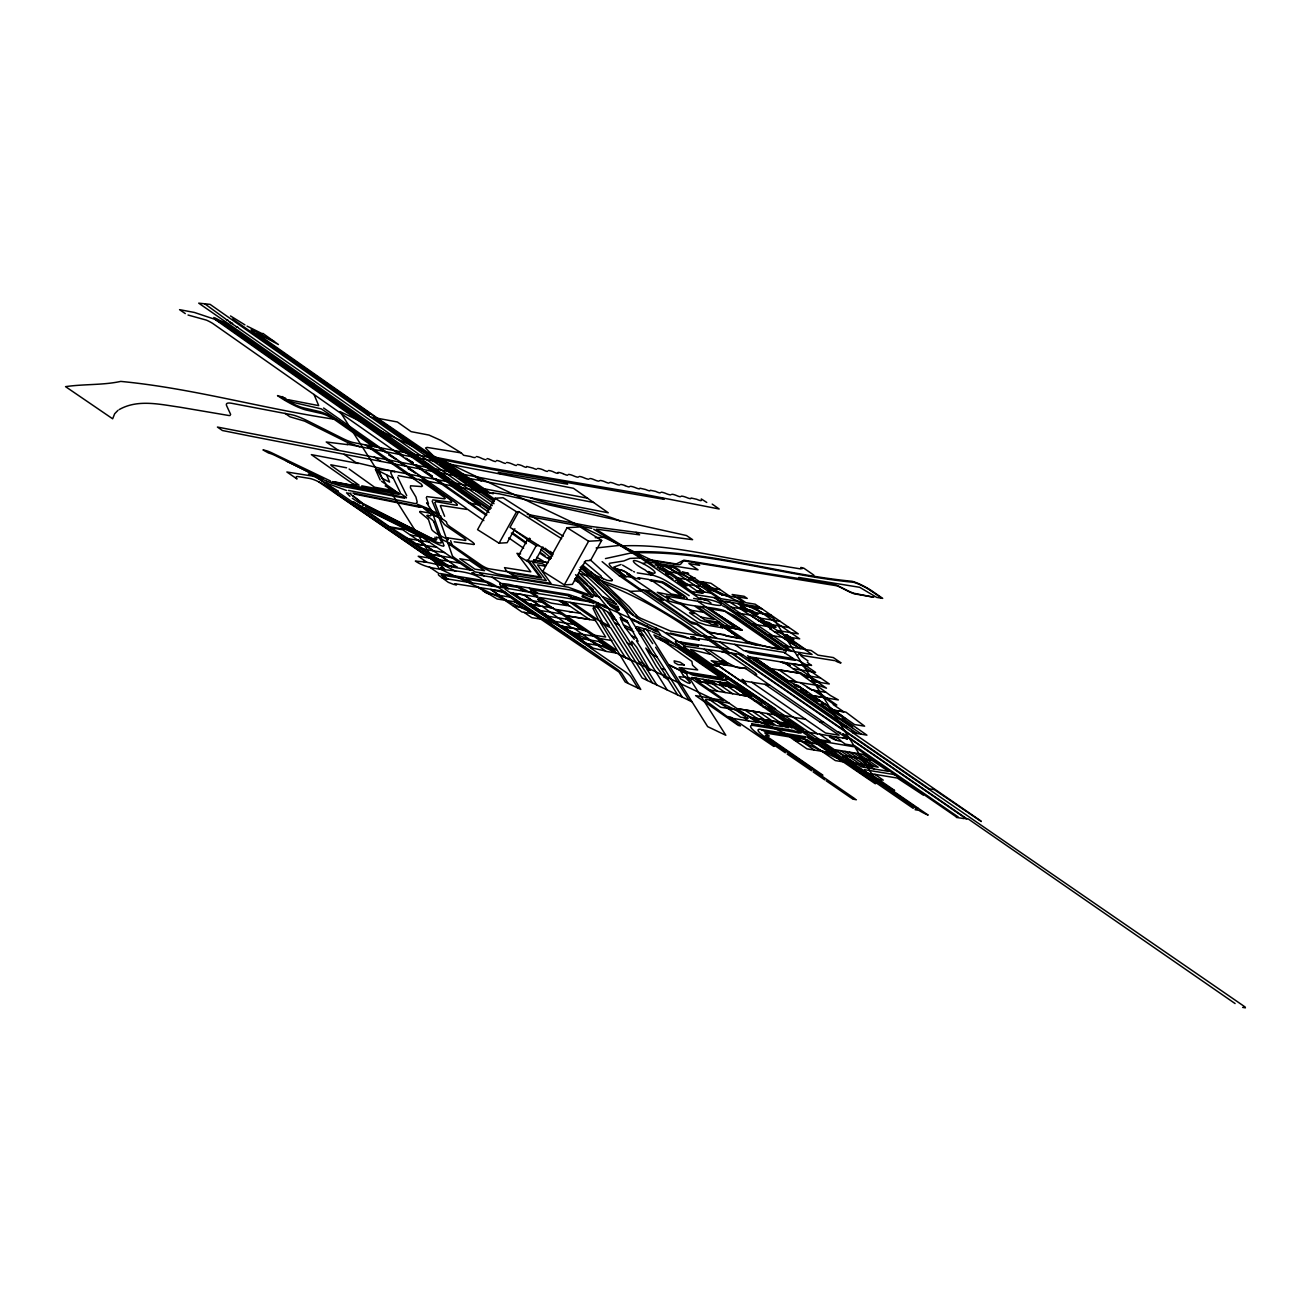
<?xml version="1.0" encoding="UTF-8"?>
<svg xmlns="http://www.w3.org/2000/svg" width="1311" height="1311" viewBox="0 0 1311 1311"><rect width="100%" height="100%" fill="white"/><g stroke="black" fill="none" stroke-linecap="round" stroke-linejoin="round"><path stroke-width="1.5" d="M664.12 677.033L664.562 673.887L668.446 679.885L664.12 677.033L656.467 666.709L645.799 648.011L653.157 655.664L664.824 674.018M612.27 580.019L611.86 580.888L607.222 580.363L594.08 574.677M728.097 628.346L747.68 641.603C759.741 644.504 770.95 648.699 783.765 649.682A8.325 1.54 29.1 0 1 786.272 651.731M563.206 536.199L503.096 497.754L495.034 498.246L477.565 529.66L499.065 543.196L507.128 542.705L514.895 528.743M499.065 543.196L516.55 511.782L518.714 511.651L561.632 538.674M518.714 511.651L509.979 527.366L553.045 554.471M529.923 539.919L527.235 540.083L518.484 555.782L527.464 561.436L535.167 560.961L542.934 546.998M527.464 561.436L536.199 545.737L538.903 545.573M567.106 527.71L542.82 571.35L564.32 584.886L572.383 584.395L585.542 560.764L590.54 560.452L601.667 540.46L580.167 526.924L567.106 527.71L588.606 541.246L601.667 540.46M564.32 584.886L588.606 541.246M759.839 645.487L752.678 644.193L747.975 641.62M817.474 733.849L714.528 663.087L727.507 665.201L721.345 660.957C729.768 661.842 735.34 669.823 744.91 668.02L847.594 738.765L842.875 737.782L847.053 738.667M754.989 657.778L770.426 668.544L799.628 673.248L830.519 695.551L838.352 699.927L812.853 695.764C804.053 688.75 795.892 685.702 786.928 679.934L755.316 658.089M375.7 469.305L391.235 470.764L608.271 512.798L573.431 488.282L347.104 444.183L347.792 444.675L326.21 441.987L337.927 450.05M419.962 511.372L431.172 513.306L430.795 514.6A8.243 1.524 29.1 0 1 431.139 515.092M635.179 553.504L636.212 552.783C709.431 551.144 780.897 575.316 853.412 582.281A16.043 2.983 29.1 0 1 861.212 585.263L863.556 586.427A15.879 2.95 29.1 0 1 867.194 588.442M351.02 493.067L350.873 493.182A17.305 3.212 29.1 0 0 350.758 493.346L350.725 493.395A18.387 3.409 29.1 0 0 350.692 493.624L346.563 492.854L349.939 496.312M117.974 410.343L114.68 413.735L112.648 418.799L65.55 386.647C83.871 383.943 102.963 385.303 120.743 381.403C192.602 388.22 262.462 408.573 333.895 419.159L372.668 446.248M633.475 552.455L634.491 551.734C707.793 550.063 779.357 574.3 851.97 581.265A17.895 3.327 29.1 0 1 871.504 590.655L882.696 598.373L876.682 597.39L859.705 587.312L798.76 577.446L800.857 578.839L834.304 584.493A14.405 2.671 29.1 0 1 840.171 586.869L846.824 590.245A15.158 2.819 29.1 0 0 851.331 592.31A14.945 2.769 29.1 0 0 854.084 593.309L873.814 597.226L854.231 593.817A16.65 3.097 29.1 0 1 848.496 591.408L840.498 587.361A12.684 2.36 29.1 0 0 836.844 585.804L685.03 561.042A26.122 4.851 29.1 0 0 682.769 561.764L680.77 564.041A41.329 7.669 29.1 0 1 678.426 564.795L646.11 559.797L633.475 552.455L605.453 558.584M119.186 409.589C137.704 399.003 159.647 404.362 179.41 407.115L228.114 415.39A16.256 3.015 29.1 0 0 230.13 415.44M426.796 496.574L444.396 498.803A6.096 1.131 29.1 0 0 444.773 498.835M594.588 607.583L592.982 608.238L598.586 620.07L603.322 622.823L604.6 624.905L600.782 623.069L640.768 689.439L625.232 682.015L618.972 672.035L524.695 608.255M621.053 564.5L613.745 567.106L625.658 576.676L619.136 575.644L602.126 561.632M642.8 563.517L646.946 562.403M432.761 499.884L450.378 502.195A9.751 1.819 29.1 0 0 451.443 502.129M398.38 475.664L493.346 493.673L492.1 492.789L499.573 493.886L686.472 535.543L692.618 539.673L590.802 526.416L527.301 514.371M623.086 576.266L613.597 568.908A18.288 3.392 29.1 0 1 610.68 563.091L623.905 560.928L630.001 558.437L642.177 557.847L654.926 566.581M607.845 537.854L609.468 537.625L597.095 529.988M840.63 662.891L839.679 662.858M526.596 466.454L533.085 468.142A6.063 1.131 29.1 0 0 536.445 469.338M721.263 651.518L683.867 646.176M621.676 545.163L620.513 545.31L632.459 552.587M621.496 545.179L596.161 547.982M438.743 573.399L429.402 566.991M819.785 721.951L823.505 722.164M404.46 498.196L340.647 486.037L327.783 481.727M595.227 537.657L606.649 537.248M629.755 591.376L641.079 590.933M650.289 490.248L655.631 491.379A7.096 1.311 29.1 0 0 660.22 492.87M622.823 545.868C675.607 543.606 727.113 560.829 779.324 565.434L800.333 568.859L802.512 568.499L800.792 567.466L803.758 568.138L813.885 575.152M398.577 494.329L334.403 482.137L333.682 481.711L355.838 485.922L311.346 454.622L358.345 463.52M711.873 637.67L670.462 631.001L641.128 618.497A4.67 0.869 29.1 0 1 636.376 615.334M443.97 545.589L431.696 510.782L439.251 514.092L434.76 502.523M639.899 488.2L645.651 489.511A7.424 1.377 29.1 0 0 649.961 490.838M691.061 498L696.813 499.311A7.424 1.377 29.1 0 0 701.123 500.638M673.92 567.63L659.712 565.352L696.747 590.802L704.482 592.015L667.397 566.581L655.205 564.582L686.882 585.542L682.916 585.05L677.836 581.56L682.064 582.248L687.128 585.722L682.916 585.05M739.617 680.36L744.435 681.114L742.157 679.327L744.795 681.163L769.655 685.063M438.316 574.546A11.733 2.18 29.1 0 0 439.07 575.513L448.296 582.33L453.721 584.444L456.523 584.886L454.819 583.723L504.194 591.441L497.066 586.607A12.864 2.393 29.1 0 0 484.267 580.675C464.799 565.369 435.776 574.857 415.341 561.092L426.681 562.075L418.209 556.241L429.533 558.044M722.394 601.044L758.971 606.796L761.707 608.648L741.584 605.321L773.687 627.477L772.556 627.33M691.553 677.574L692.093 679.245L687.57 676.918L686.39 672.756L679.18 667.676L697.698 669.954L692.536 665.169L691.88 661.399L664.087 641.571M437.087 559.469L439.709 559.863L434.793 557.208M852.887 732.849L854.657 733.062L851.888 731.145L856.493 733.357L866.932 735.16L857.476 728.555M443.429 523.138L439.038 517.763L446.084 537.674L465.618 540.46M768.918 624.183L789.189 627.592L798.284 633.852L777.128 630.46M820.26 682.507L808.231 675.87L816.769 681.933L829.306 683.965L802.119 665.365L749.138 656.762M647.405 669.97L649.994 670.298L636.72 647.306L631.82 641.243L631.82 645.094L656.811 684.997M809.379 742.698L804.528 739.355L764.706 732.865L769.311 736.045L765.345 735.389L822.898 775.194A6.293 1.164 29.1 0 1 815.95 771.982L829.421 781.258M596.439 529.202L639.621 534.839L636.048 532.332M467.011 509.422L440.84 505.44M454.147 541.82L472.697 544.344A7.637 1.426 29.1 0 0 474.008 544.458M680.196 580.953L675.46 580.265M351.774 501.572L437.481 544.016A8.308 1.54 29.1 0 0 443.692 546.064M518.042 578.97L512.568 575.218L546.261 580.56L532.332 562.042L542.164 563.632L545.753 565.483M450.787 566.041L452.311 567.089C435.35 561.239 421.831 547.67 406.443 538.395L417.996 540.263L456.933 567.024L453.147 566.418L454.671 567.466L472.845 570.4M711.939 637.638L752.547 644.078M593.572 636.114L572.35 632.705L580.003 637.982L577.922 637.638L578.806 638.244L599.209 641.489M645.962 590.376L640.981 589.655L621.135 575.873L631.279 577.184L697.927 622.315L705.76 624.921L723 627.953L720.673 626.33L723.328 626.805L740.371 638.555L726.015 635.982L724.295 634.59L710.218 632.803L696.665 623.462L690.455 621.611L645.962 590.376L651.403 591.179M685.325 599.209L666.299 596.128C682.359 608.14 704.154 604.977 722.754 610.156M728.67 679.393L725.13 678.869A6.916 1.278 29.1 0 1 725.737 679.459M700.32 581.56L703.237 582.035L721.591 594.637L736.52 597.488M447.657 565.385L448.526 565.664M565.467 602.994L568.155 604.207L567.007 604.043M804.708 649.453L811.181 650.485L817.917 655.123L833.337 657.565L840.925 662.792M783.814 662.383L789.943 665.3L780.373 661.809L785.273 663.382M502.211 583.575C516.616 584.362 529.562 591.195 540.788 599.815L614.072 650.207L616.121 652.993L606.141 651.42L574.398 628.493L561.534 626.363L531.381 604.158L528.595 603.699L513.191 593.113L509.668 592.31L505.03 589.114M811.722 738.437L815.213 738.945L854.067 765.739M567.335 605.666L551.652 603.191A12.061 2.245 29.1 0 1 539.608 597.488L595.112 606.337M565.205 604.207L559.191 600.618C561.518 599.668 571.809 606.092 565.205 604.207L570.121 606.239L589.639 619.579M741.223 688.029L737.798 687.505A6.916 1.278 29.1 0 0 730.981 684.031L725.933 680.573M751.695 717.674L758.823 722.59L732.488 718.33M689.193 595.669L669.085 582.69A14.323 2.655 29.1 0 0 659.908 577.659L653.681 575.414L637.228 572.874M704.843 585.771L703.04 585.493L708.038 588.967L712.004 589.589L707.809 588.918L702.794 585.443L706.957 586.115L704.843 585.771L709.89 589.245M697.698 644.701L701.549 645.291M685.915 644.356L698.042 646.208M721.329 651.501L742.731 654.828L857.033 733.455M809.805 676.132L791.697 663.661L807.723 666.168L805.183 664.415A8.145 1.508 29.1 0 0 795.466 659.548M981.267 821.555L934.219 789.615L928.335 788.665M648.191 561.944L698.058 569.826L688.881 563.517L699.648 565.352L695.83 562.73M757.758 614.269L753.563 613.597L757.742 614.253C752.53 609.435 744.861 610.729 740.191 604.568M517.878 578.233L550.931 583.329L537.51 564.91L544.966 566.139M567.86 604.617L564.238 604.06L559.207 600.635M697.223 634.999L711.119 637.146M680.327 641.997L676.165 641.325A8.341 1.54 29.1 0 0 675.558 641.374M701.696 645.323L730.243 649.207L719.706 641.948M722.066 652.009L735.766 654.14M609.844 647.306L607.059 646.88L598.603 641.079L605.666 644.422L602.831 643.98M845.48 718.477L842.072 717.953L857.148 728.342M682.31 571.727L688.619 573.513L684.408 572.841C699.763 579.151 713.118 595.243 729.408 595.981L710.939 583.28L703.237 582.035L721.755 594.752M702.155 598.275L706.695 600.454L700.025 597.947L704.581 600.127M769.704 628.51L771.392 628.772L729.686 602.011L725.884 601.388M442.233 578.135L497.639 586.967M532.397 592.572L590.311 601.913L593.85 603.584M788.419 638.211L768.492 635.081M834.55 660.613L803.266 655.631L798.546 653.484L801.185 655.303M680.507 642.029L697.55 644.701M800.251 682.621L812.263 690.11L816.016 690.717L836.811 705.039L833.255 704.581L843.743 711.807L833.747 710.169L812.738 695.764L826.585 697.993M727.9 708.415L735.143 709.546L747.909 718.362L743.96 717.723L748.614 720.935M963.716 818.572L956.227 817.392M800.857 578.839L683.883 560.19L676.263 563.959L648.126 559.453L649.322 560.289M533.692 559.666L547.998 562.747L533.888 560.485M436.874 547.31L414.161 543.704L424.42 549.358M696.747 590.802L710.742 593.014M429.418 554.192L432.056 554.602L427.14 551.947M754.087 607.468L761.806 608.681L789.189 627.592M506.865 600.553L490.822 589.508L503.195 592.375M754.235 607.649L799.71 638.883L787.534 636.933L790.861 639.194L793.958 639.686L787.485 635.245L784.191 634.704M790.664 637.425L787.403 636.9L781.569 632.902L774.408 631.755M745.697 668.561L714.79 663.137L711.185 660.646L722.099 662.465L704.351 649.338M735.16 709.546L720.689 707.268L710.218 700.074M853.576 762.904L849.053 760.741L851.789 762.625L860.311 764.28M353.79 501.851L391.17 527.891L402.69 529.742L433.302 550.784L444.56 552.587M410.343 535.003L421.339 536.756M520.582 553.914L516.927 553.34L530.808 571.825L504.522 567.63L506.325 570.76L512.929 575.267M700.303 584.165L705.285 584.968M417.996 540.263L429.221 542.049M701.451 586.623L684.473 583.903M691.11 591.458L703.04 593.375L700.303 591.474M758.971 606.796L755.185 604.191L745.844 602.683L737.438 596.882L747.237 598.439L744.14 596.308L732.161 594.506L743.517 602.306L695.797 594.686L677.82 581.543M714.151 597.619L717.527 599.93L722.082 600.667M452.229 557.847L432.089 554.619L421.798 548.932L433.302 550.784M448.575 561.288L440.971 556.044L429.451 554.192L439.693 559.863L459.882 563.107M701.303 601.88L686.259 599.324A11.078 2.048 29.1 0 0 687.079 599.176M509.422 572.841L541.705 577.987L528.989 561.042M763.33 613.843L770.983 615.072L755.251 612.548M736.307 612.876L756.005 616.039M760.101 618.12L780.061 621.316M758.299 620.66L764.133 621.578M690.831 610.238L703.712 612.303M769.18 624.364L775.784 627.182L772.49 626.642L775.784 627.182L769.278 622.709L766.017 622.201L769.295 622.725M439.709 573.464L484.267 580.675M768.066 626.478L772.294 627.15M752.547 624.085L768.23 626.592L750.22 615.088M537.068 593.326L531.774 589.688L569.531 595.882L574.792 599.504M513.191 593.113L523.974 594.899L539.985 605.911L529.333 604.207L521.729 598.996L544.983 602.699M554.455 609.205L580.626 613.401M784.388 646.044L804.479 649.289L812.083 654.468L788.763 650.731L726.327 607.73M566.401 615.891L595.473 620.513M684.063 636.261L670.282 633.066M698.665 638.588L783.683 652.321M689.193 638.523L698.943 640.079M546.458 615.99L566.844 619.218M542.377 619.349L531.742 617.645L524.007 612.335M570.432 621.693L573.268 622.151L566.254 618.825L582.15 629.739L561.6 626.396L577.741 636.032L582.428 639.26L579.642 638.818L593.309 648.208L605.666 651.092M675.837 644.848L679.327 645.405L741.584 688.275M787.534 664.923L789.943 665.3L786.272 662.776M729.047 703.089L706.154 699.418A6.506 1.213 29.1 0 0 705.613 699.386M792.778 716.97L780.406 714.987M475.254 457.49A12.291 2.278 29.1 0 1 470.633 456.523L463.652 455.294L461.292 452.918L427.058 447.395L425.518 448.018L434.515 456.998L495.279 499.622M666.201 571.334L683.178 574.054M666.562 572.694L659.384 568.876L663.628 569.564L668.676 573.038M675.329 577.61L692.306 580.331L718.428 598.291M709.431 587.82L720.034 589.524L712.709 588.36M687.243 598.881A11.078 2.048 29.1 0 0 682.703 594.44L667.43 584.46A5.588 1.032 29.1 0 0 661.793 581.674L650.83 579.839L652.812 581.215L650.797 580.871L648.798 579.495L637.949 577.692L639.932 579.085L635.688 578.38L622.496 570.285L616.416 569.285M425.649 545.523L416.767 544.098L391.17 527.891M737.618 603.388L749.335 611.483L745.09 610.779L740.092 607.337L744.287 608.009L804.479 649.289M748.515 610.123L752.711 610.795M456.916 567.024L447.952 565.582L439.66 559.879M422.929 561.469L441.233 565.287M445.56 565.991L448.542 566.467M515.37 585.722L568.663 594.473L590.311 601.913M497.066 586.607L529.857 592.261M787.485 635.245L784.207 634.704L805.904 649.633M514.912 594.293L517.714 594.752L515.993 593.572L536.51 596.882M537.969 599.356L540.788 599.815L537.969 599.373L550.538 608.009L553.357 608.468L552.423 607.862M489.577 593.801L482.743 590.458L486.66 593.277L510.045 597.095M546.408 605.125L553.258 608.451M619.136 575.644L638.752 589.262L643.078 589.983L691.913 623.659L696.6 624.397L707.039 631.591L740.043 638.424L718.067 623.249L707.039 621.43L711.136 624.265L718.018 625.413L713.889 622.561M516.862 601.782L514.076 601.339L519.5 604.682M535.576 614.662L532.79 614.203L528.104 610.975L516.501 602.618L518.582 602.962L517.566 602.273L497.115 598.98L478.236 587.492M549.784 607.501L529.333 604.207L540.001 610.467L561.206 613.859M568.99 611.549L571.875 612.008M783.765 649.682L788.239 650.403M504.801 600.225L513.42 606.157L524.154 607.894M565.991 615.613L589.36 619.398M544.655 613.663L554.127 621.267L577.446 625.019L585.771 630.738L582.92 630.28L566.27 618.825M534.724 614.072L521.942 612.008L513.42 606.157M578.774 627.428L581.609 627.887M560.961 625.97L563.746 626.412L567.679 629.493M606.944 646.798L586.459 643.504L578.806 638.244M614.072 650.207L611.237 649.748L598.635 641.079M710.087 690.028L747.352 696.125L749.679 697.55M752.891 711.217L737.126 708.661L774.604 714.724M732.407 718.313L728.85 717.74L740.518 725.786L738.355 725.442L695.584 695.6L723.459 700.5L691.962 678.869M752.727 725.36L798.202 732.702M1242.648 1007.405L1245.45 1007.848M670.462 574.267L665.627 573.448M436.235 561.469L455.769 571.285M475.237 574.431L572.333 590.327L587.738 595.768A9.734 1.803 29.1 0 0 592.67 597.357M744.73 650.698L792.893 658.532M749.81 652.944L795.056 660.318M557.339 609.681L594.571 635.245L605.666 637.048L594.702 619.267L570.105 602.355M793.073 668.725L815.606 672.412L806.232 665.939M798.284 672.314L800.677 672.707L808.018 677.771L805.642 677.377M804.348 675.231L820.424 677.853M810.837 680.966L817.589 682.064L826.471 688.177L816.048 684.555M817.277 685.391L788.058 680.638L770.589 668.577M720.509 672.002L775.604 709.022L768.295 706.678L741.797 688.422M807.265 687.439L812.246 690.11L825.864 692.339M808.92 695.109L812.656 695.715L817.015 698.861M719.723 683.031L722 683.408M725.376 683.949L727.654 684.326M696.108 679.377L698.37 679.754M705.285 680.868L707.547 681.245M710.906 681.786L713.2 682.162M698.124 680.77L700.402 681.146M707.301 682.261L709.579 682.638M712.938 683.195L715.216 683.555M722.132 684.686L724.409 685.063M727.785 685.62L730.063 685.981M820.555 701.303L818.392 699.468M756.906 722.279L697.436 681.327L734.996 687.456L787.354 723.508L749.777 717.363M829.863 709.546L845.906 712.135L864.621 726.179L854.493 724.541L825.799 704.581L821.063 701.647L817.54 701.041L800.267 689.144L803.758 689.733M750.662 698.222L752.727 698.566M753.727 700.353L755.808 700.68M759.593 704.384L761.675 704.728M762.986 706.727L765.116 707.071M787.354 723.508L781.389 722.525L788.796 727.638L785.322 727.031L777.98 721.968M753.399 718.854L755.628 719.215M762.576 720.345L764.837 720.722M783.077 723.688L785.355 724.065M768.246 721.279L770.491 721.64M777.423 722.771L779.668 723.148M765.263 722.197L767.509 722.558M785.731 725.524L788.009 725.901M804.626 731.669L847.578 738.765M751.858 723.705L793.253 730.456M831.698 736.962L829.437 736.585C832.288 739.945 849.315 744.533 834.615 736.651M798.497 732.783L799.89 733.013M805.855 736.815L760.822 729.506M765.804 731.751L804.708 738.093M804.528 739.355L807.297 739.797L812.001 743.042M854.002 752.875L873.749 766.476L855.346 763.412L835.566 749.81L862.867 754.333L888.661 771.409M789.681 736.929L807.019 748.876L829.519 752.547L875.158 783.667A6.096 1.131 29.1 0 0 875.535 783.699M821.899 751.318L829.519 752.547M866.817 759.38L844.104 755.66L871.291 760.118M842.973 761.822L835.336 760.577L809.248 742.6M878.468 779.357L883.27 780.127L874.879 774.359M893.627 790.304L894.626 790.467L870.062 773.556L897.298 778.046L923.305 795.121M657.172 567.663L660.465 568.204M389.596 526.809L406.148 529.513L421.863 537.018L469.895 569.974M708.759 589.983L713.774 590.802M744.304 608.009L740.076 607.321L745.107 610.795L749.335 611.483M764.936 622.102L763.346 621.84L768.574 624.61M771.409 628.772L769.688 628.493L790.648 642.832L794.187 643.39L784.879 637.67M782.421 637.277L800.349 648.617M805.183 664.415L811.591 665.464L809.051 663.645A7.325 1.36 29.1 0 1 807.314 662.202M724.213 662.94L728.654 663.661M681.9 668.266L687.423 672.15L720.755 677.64L724.737 680.458M719.87 678.328L692.126 673.756L693.994 675.05M694.371 675.476L725.229 680.556M691.798 677.476L729.49 683.67L747.696 696.19L740.191 694.977L727.474 686.21L734.93 687.439M697.436 681.327L704.974 682.556L717.707 691.339M824.635 704.105L821.145 703.532C824.324 707.448 857.214 726.261 834.501 710.578M864.801 765.018L869.291 765.755M915.078 809.706L918.831 810.329A12.405 2.294 29.1 0 0 928.188 815.114L918.274 808.313M963.454 818.277L968.337 819.014L1235.093 1003.554M693.65 598.422L701.139 599.668L640.686 558.093M720.575 624.986L735.029 627.395L705.842 607.272M730.932 632.131L748.647 643.242M765.165 646.356L779.209 648.847L725.032 611.368L709.038 608.648L742.206 630.165L725.704 626.658L728.883 628.592M683.965 646.995L710.005 664.792L717.723 666.07L707.858 663.317M809.034 742.567L794.368 740.158L816.95 743.911M856.624 763.674L861.196 766.82L887.367 771.179M690.258 577.299L695.387 578.167M529.103 591.736L531.873 592.195L537.903 596.374M708.628 622.528L700.713 620.464L689.537 612.745L694.338 613.548L680.917 604.355L669.511 601.225L667.086 599.553L668.692 599.143L657.27 592.31L683.539 597.783A7.227 1.344 29.1 0 0 684.178 597.8M808.051 660.941L801.152 656.041M764.559 719.657L775.735 721.607L783.044 726.655L776.178 725.557L768.803 720.476M780.078 724.59L782.339 724.983M822.751 741.534L853.576 746.696M667.512 566.598L676.82 573.054M702.106 602.06C730.407 609.697 724.688 602.224 704.744 598.717L710.955 602.978M742.665 609.107L731.292 607.173M747.68 641.603L749.4 641.898M752.989 644.291L763.051 645.995M689.078 638.506L668.839 633.574M793.368 717.248L805.675 719.329M225.476 321.752L198.715 303.152L210.088 304.365L475.909 491.019L480.055 491.74L494.28 501.654M515.239 577.053L497.459 574.005A21.845 4.064 29.1 0 1 480.4 566.221L448.034 543.393L446.084 537.674M719.903 622.463L704.941 619.906L680.851 603.404M700.828 617.071L713.938 619.333L695.338 606.518M763.248 646.077L764.936 646.323M746.909 657.581L751.416 658.351L861.491 734.176M594.571 635.245L599.225 638.375L611.909 640.571M800.185 687.259L796.629 686.653L794.482 684.784M756.037 720.673L758.315 721.066M311.428 383.287L313.886 383.713L491.346 508.111M426.026 456.031L430.155 456.752L480.055 491.74M456.933 505.341L437.776 501.998A15.208 2.819 29.1 0 0 435.563 501.769M729.621 626.494L702.122 607.501L697.436 606.682L724.475 625.626M747.696 718.215L740.666 717.199L717.445 701.238M770.835 723.066L773.146 723.459M231.85 323.391L232.67 323.538L229.392 322.047L237.307 327.226M757.004 718.395L764.772 719.805L752.121 711.086L759.61 712.299L772.326 721.05M236.439 327.062L238.061 327.357M852.822 799.104L856.394 799.759M409.982 453.049L413.883 453.77M593.588 502.474L251.532 436.35L222.411 430.516L217.429 427.058L587.574 498.229M391.547 490.396L374.569 487.217L349.087 469.01M591.769 528.349L529.349 516.518M353.249 484.07L359.067 485.168L331.257 465.618M370.472 417.095L373.406 417.652L430.155 456.752M662.022 497.819L664.185 499.344L493.346 469.699L353.364 442.561A18.288 3.392 29.1 0 1 342.22 438.235L308.724 421.405A28.449 5.277 29.1 0 0 291.632 414.718L231.457 403.247A34.545 6.408 29.1 0 0 226.688 405.836L230.523 414.145A16.256 3.015 29.1 0 1 230.654 414.489M399.822 494.1L397.708 492.608L361.803 485.857L364.95 488.069M366.49 414.309L369.423 414.866L232.588 318.95M257.317 333.846L377.683 418.291L397.364 421.978L411.097 431.63L428.992 435.072L441.086 440.496L461.292 452.918M397.708 492.608L385.172 485.922M330.782 464.782L346.596 467.798M348.497 490.429L415.833 503.703L417.226 502.162L415.931 497.049L410.409 487.839L410.556 485.775L421.667 486.594L422.453 485.988L421.437 484.234L365.064 444.773M336.19 490.855L338.336 491.281L315.082 476.27L308.462 473.976M442.102 540.378L440.463 540.066L433.892 521.942M434.711 457.129L491.101 468.158L640.145 493.526L719.182 508.996L712.201 504.096M406.279 497.738L330.716 482.284M468.568 502.883L480.105 505.161L222.755 323.784M610.828 649.469L613.876 650.076M226.475 319.95L228.032 320.261M352.872 493.034L418.176 506.193A25.892 4.802 29.1 0 1 422.339 507.144L430.041 510.126M354.331 494.067L419.684 507.226M215.397 318.196L216.97 318.917A6.506 1.213 29.1 0 1 220.904 321.211L223.968 321.949L458.801 487.413L463.111 488.298M288.682 399.806L318.72 405.623L314.001 394.447M435.694 457.834L377.683 418.291M262.544 333.846L247.058 326.111M710.136 654.238L690.438 649.453L710.906 663.89M723.475 610.303L735.242 616.186L783.568 649.551M796.629 646.192L791.32 643.275M893.102 790.205L851.789 762.625M427.239 515.223L428.648 515.403A8.243 1.524 29.1 0 0 430.745 515.813M731.063 649.371L736.241 651.37M346.596 490.511L325.882 482.874M188.047 315.033L206.384 320.113A9.718 1.803 29.1 0 1 212.595 323.358L486.381 515.452M333.535 481.891L332.371 481.563M643.848 629.214A13.225 2.458 29.1 0 1 646.618 629.526L650.731 631.05M359.886 446.838L346.481 441.954L304.644 421.126L290.026 416.832L285.077 413.391M636.736 626.592L646.913 629.608M631.525 618.645L657.647 631.246M658.892 599.291L663.546 600.225L650.322 591.015M657.286 631.968L631.361 619.464M756.25 700.795L761.609 703.958M330.421 480.973L271.557 452.737A13.602 2.524 29.1 0 0 264.92 450.345L262.97 449.902L268.608 453.049A12.995 2.409 29.1 0 1 277.113 456.49L322.916 478.908M595.489 606.419L598.029 607.829M838.483 731.948L840.793 732.833M257.546 333.404L278.407 344.514L262.856 333.371M571.203 631.935L572.514 632.738M765.624 707.203L768.656 708.759M591.015 572.055L594.407 574.677M432.138 501.064L439.038 517.747L431.286 514.043M607.108 608.189L581.937 596.521M798.055 655.271L797.186 654.943M668.626 633.508L666.512 632.738M603.945 583.248C637.162 596.325 669.102 614.154 697.911 635.507M579.118 569.597L584.608 574.218L600.061 579.823L604.486 583.428L628.903 606.665L636.31 615.269L637.08 617.973A17.076 3.163 29.1 0 0 649.06 624.839L662.727 631.165L685.456 646.421M595.21 575.627L601.241 580.544L627.576 590.081L681.081 621.938L701.582 635.671M417.177 504.145L429.697 509.274M616.137 603.863L586.509 575.824L579.249 573.169L595.128 588.557L609.582 604.83A7.424 1.377 29.1 0 0 615.58 609.238L622.561 618.169L627.051 620.955L638.129 641.341M214.562 319.212L194.421 312.46L179.558 309.658L185.293 313.608M440.021 515.551L423.42 508.062L429.484 512.847M437.94 537.412L449.788 543.344L481.006 564.992A6.506 1.213 29.1 0 0 488.856 568.745L539.771 576.889L527.038 559.944M584.034 582.903C597.488 590.655 597.865 596.964 575.545 574.726M784.404 652.55L785.371 652.96M602.552 596.669L613.909 601.421M605.207 599.75L616.694 604.568M587.984 594.375L568.089 587.164L475.123 571.94L455.769 558.683A7.637 1.426 29.1 0 1 452.606 556.093M675.394 644.537L653.943 634.868L656.09 637.867L677.23 647.667L720.755 677.64M589.311 588.393L595.014 592.146L608.042 607.96M591.261 590.524L595.718 595.669L599.766 597.439M327.537 481.612L326.357 481.088M550.538 558.765L547.851 557.486M607.567 607.501L582.412 595.555L583.608 597.292M607.632 602.568L618.202 607.37L619.202 610.123M326.111 480.973L286.257 460.964M634.508 571.973L633.574 571.514M684.965 644.029L681.228 642.308M609.582 604.83L619.054 609.189M608.107 608.058L630.067 618.218L653.157 655.664M735.995 651.272L742.632 654.779M720.64 678.59L724.147 680.229M754.005 660.056L757.611 661.744M652.157 631.689L660.17 635.458M844.022 725.376L847.594 727.048M619.071 624.905L615.826 619.759L611.221 617.547L614.58 622.791L619.071 624.905L631.82 645.094L627.232 642.931M615.826 619.759L610.172 615.859L607.976 612.532M631.214 660.383L619.021 654.697M767.804 738.798L771.114 740.354M745.566 651.01L749.023 652.649M620.332 617.514L620.89 619.366L628.248 622.889M620.906 619.398L623.479 624.905L631.984 628.936M623.495 624.921L625.216 627.641L633.672 631.64M430.434 538.133L435.121 539.935A9.832 1.819 29.1 0 0 436.317 540.099M625.216 627.641L631.525 635.819L636.72 638.277M652.632 654.828L657.04 656.926M418.176 506.193L420.651 507.373M684.899 636.572L688.373 638.228M649.682 634.442L668.643 664.726L686.554 673.33M668.643 664.726L686.685 673.788M661.367 668.708L665.021 669.593M692.011 701.795L642.21 678.033L610.729 627.805L604.551 624.79M620.365 617.76L627.051 620.955M639.44 629.149L644.307 631.476L652.714 643.635M636.949 629.804L641.128 631.804L682.359 697.19M747.417 694.977L750.859 696.616M728.08 608.828L731.718 610.582M636.032 628.297L640.178 630.296L638.555 627.74M716.429 673.641L720.132 675.411M842.875 760.675L846.152 762.265M639.342 633.639L643.586 635.688M742.895 689.045L745.975 690.52M603.388 622.922L609.566 625.921L595.981 604.682M788.288 720.28L791.27 721.722M793.024 726.392L796.514 728.08M510.766 592.965L513.732 594.407M794.105 730.768L797.645 732.472M432.253 559.436L435.121 560.813L333.994 491.297L334.551 492.248M818.49 740.453L815.409 738.962L830.191 741.436L819.67 734.209M614.58 622.791L638.949 661.58L643.603 663.841L649.994 670.298M869.144 778.816L872.618 780.487M835.697 661.039L838.647 662.465M500.376 473.861L498.278 472.402L567.63 484.201L563.55 481.334M855.034 766.296L858.443 767.967M761.609 729.834L764.624 731.309M574.447 580.216L578.266 582.084L592.425 597.324M712.758 668.331L716.445 670.15M359.607 506.193L421.863 537.018M582.297 645.864L585.46 647.437M683.097 647.913L687.177 649.945M375.52 469.322L393.333 478.253M431.172 513.306L442.004 518.91A5.162 0.95 29.1 0 1 446.527 522.155M722.607 605.78L725.262 607.124M430.074 537.969L362.95 503.981L351.02 494.591M251.155 329.372L274.392 341.63M365.49 506.57L435.858 541.853A13.765 2.556 29.1 0 0 441.283 542.82M596.784 605.141L610.09 613.433M363.311 505.39L362.311 504.817M632.099 570.711L622.561 565.09M244.928 324.882L230.49 315.951M222.362 323.506L215.119 319.442L403.264 452.164M536.855 557.257L543.442 561.239M360.197 503.588L352.331 498.262M742.862 680.868L746.106 683.949L741.043 680.573M609.304 537.641L642.013 557.863M593.719 529.251L640.538 558.093M727.277 627.936L725.704 626.658L741.928 630.083L709.218 608.681M284.913 398.593L292.517 402.248L321.375 408.901L377.912 447.248M495.034 498.246L516.55 511.782M527.235 540.083L536.199 545.737M889.448 788.452L918.011 808.117M706.76 502.441L701.319 498.967L701.467 500.065M793.679 684.244L797.924 685.374L804.233 690.061M700.598 606.501L702.122 607.501M661.629 581.625L681.376 594.522A7.227 1.344 29.1 0 1 684.457 597.275M225.771 321.949L228.212 323.604M389.203 470.436L355.838 462.488L343.99 454.261M784.519 662.514L788.272 665.038M834.697 704.81L813.787 690.373M870.635 590.556L881.664 598.177M636.999 617.923L625.101 609.828L607.862 591.9L580.15 567.417M707.039 631.591L716.97 638.359M710.005 664.792L854.411 763.313M787.288 723.492L801.119 732.996M573.022 602.831L599.504 620.955M813.099 771.868L824.766 779.881M567.27 604.535L569.761 606.223M753.923 607.435L763.412 613.859M697.731 582.936L690.881 578.217M709.284 590.868L720.64 598.668M670.888 565.533L692.306 580.331M788.894 646.765L721.951 600.733M695.043 585.591L704.384 591.998M679.934 581.887L685.03 585.394M666.267 574.398L673.051 579.052M734.652 644.34L743.927 650.715M980.939 820.981L738.716 654.189M732.816 653.681L929.319 788.812M731.849 653.534L1245.204 1007.045M725.606 652.567L753.464 671.658A9.013 1.672 29.1 0 1 756.676 674.788M764.919 684.326L839.106 735.192L825.569 733.029L751.76 682.261M887.727 769.688L856.05 747.893M955.539 816.376L888.055 769.918L889.038 770.753M708.858 650.059L725.835 661.645M238.52 328.078L492.28 505.62M723.574 661.318L726.458 663.3M714.79 663.137L739.912 680.409M687.865 650.322L699.386 658.22M829.912 781.585L853.182 797.58M766.788 738.24L814.819 771.179M826.159 780.799L850.364 797.432M787.174 754.038L811.493 770.704M532.758 589.852L538.034 593.49M542.148 606.272L572.251 628.1M589.458 639.948L597.111 645.209M506.587 593.965L580.937 645.078M490.806 589.508L499.327 595.358M443.823 564.844L319.884 479.646A5.998 1.114 29.1 0 0 312.493 476.09L286.863 471.993L297.023 478.974A16.207 3.015 29.1 0 1 296.106 477.286M335.305 492.936L431.122 558.781M439.693 565.041L318.393 481.645M750.629 610.467L755.677 613.941M679.917 570.596L673.051 565.877M717.527 599.93L791.893 651.223M732.669 611.139L781.946 645.143M732.325 615.023L781.962 649.273M783.962 652.386L795.089 659.695M807.347 675.722L816.229 681.851M787.501 664.906L799.612 673.231L778.636 669.692L796.564 682.015L788.566 680.72L789.386 681.294M804.856 690.143L807.74 692.47M758.643 662.334L851.626 726.392M750.089 660.777L843.022 724.803M707.104 636.523L638.752 589.262M702.45 635.802L727.064 652.78M966.846 818.769L848.594 737.274A8.636 1.606 29.1 0 0 842.727 733.734L965.863 818.605M958.21 816.966L854.69 745.73L845.366 744.14L840.466 740.748M858.443 753.612L878.19 767.214L873.536 766.329L862.359 758.643M830.191 735.93L836.123 740.01M849.528 752.153L873.913 768.951M845.054 751.416L869.406 768.197M840.58 750.679L864.883 767.443M717.281 670.626L725.344 676.181M747.303 691.29L762.51 701.762M792.598 722.492L802.135 729.063M819.342 740.912L834.894 751.613M859.737 768.721L915.291 806.97M787.272 719.723L815.213 738.945M854.215 765.837L917.012 809.133M768.295 706.678L786.616 719.264M768.77 708.841L797.154 728.424M850.315 765.001L873.487 780.995M723.475 677.59L672.199 642.341A17.289 3.212 29.1 0 0 661.301 635.999L655.926 628.018M738.142 687.751L751.727 697.108M850.183 764.919L797.58 728.703A10.767 1.999 29.1 0 1 801.398 732.407M913.259 808.379L874.109 781.422A6.096 1.131 29.1 0 1 875.879 783.06M761.363 704.679L764.739 707.006M680.901 649.289L715.413 673.051M740.912 690.618L746.401 694.388M752.416 698.517L755.497 700.631M770.655 711.103L792.024 725.819M819.375 744.648L841.531 759.905M852.216 767.263L868.161 778.242M829.519 752.547L807.035 737.093A9.554 1.77 29.1 0 1 817.097 742.141M725.819 683.064L731.325 686.849M783.65 722.902L792.106 727.982L790.615 725.819M723.541 682.687L729.031 686.472M767.099 713.512L779.832 722.279M720.149 682.13L725.655 685.932M709.775 675.837L711.365 676.918M708.628 675.64L710.201 676.738M717.871 681.753L723.393 685.555M719.968 684.997L732.702 693.765M797.137 738.159L814.475 750.089M710.955 680.622L716.494 684.424M708.661 680.245L714.2 684.063M766.558 720.1L773.932 725.196L770.524 724.639L763.133 719.542M712.479 683.785L725.196 692.552M705.285 679.688L710.841 683.506M703.007 679.311L708.563 683.146M760.872 719.182L768.377 724.344L761.281 723.115L753.923 718.035M744.632 709.874L757.283 718.592M696.092 678.18L701.664 682.015M693.814 677.803L699.402 681.654M772.163 740.961L813.115 769.164M766.411 737.995L764.952 736.995A18.092 3.359 29.1 0 1 760.396 729.391M853.494 797.809L854.936 798.792M850.855 797.744L852.199 798.661M752.58 725.409A21.337 3.966 29.1 0 0 757.578 733.636L785.322 752.776M599.225 638.375L616.088 650.01M523.908 594.85L540.001 605.928M492.149 577.201L501.179 583.411A13.208 2.458 29.1 0 0 499.95 583.608M515.092 595.194L589.508 646.372M510.192 592.654L591.507 648.584M591.998 648.945L624.79 671.511A16.289 3.015 29.1 0 1 630.952 676.902L637.965 688.095M504.784 591.884L616.744 668.921A14.241 2.638 29.1 0 1 621.856 673.428L628.1 683.392M501.474 591.212L517.566 602.273M492.887 586.197L487.446 582.445L465.962 579.052L471.419 582.805M486.479 582.297L491.92 586.05M466.929 579.2L472.386 582.953M468.519 582.346L462.881 578.462L441.332 575.021L446.969 578.921M461.898 578.298L467.535 582.199M333.24 490.642L328.914 487.659A16.093 2.983 29.1 0 0 309.871 478.482L298.4 476.63A16.207 3.015 29.1 0 0 296.401 476.729M442.299 575.185L447.936 579.069M706.055 636.359L730.653 653.337M568.564 595.718L573.808 599.34M513.765 575.382L519.222 579.167M479.367 572.645L484.038 575.873M742.223 607.681L747.221 611.139M631.279 577.184L626.937 574.169L629.854 574.693L625.15 571.596L615.17 568.237L626.297 576.758M228.507 323.801L313.886 383.713M220.904 321.211L489.003 509.881M467.29 509.11L483.857 520.614M508.701 537.871L523.613 548.211M374.34 456.916L380.96 461.505M400.379 493.378L406.459 497.606M524.875 591.441L519.467 587.689L502.146 584.837L507.57 588.59M518.484 587.525L523.908 591.277M503.129 585.001L508.537 588.754M747.614 655.713L751.416 658.351M394.349 471.354L394.972 471.78A24.352 4.523 29.1 0 0 391.202 473.861L400.134 492.28M285.618 398.233L277.506 395.578A23.975 4.457 29.1 0 0 306.627 410.13L321.572 413.522A13.012 2.409 29.1 0 1 333.895 419.159M323.588 407.983L466.306 508.242M487.135 492.477L439.709 459.211L442.954 459.85L490.216 493.067M475.909 491.019L494.001 503.703M458.801 487.413L490.167 509.373M529.349 538.149L530.349 538.837M450.476 485.381L489.085 512.486M368.178 445.363L415.554 478.63M381.534 481.284L395.611 491.15M619.808 520.909C591.982 508.799 558.961 508.422 530.545 497.754M697.649 601.143L706.531 607.386M494.149 500.179L251.237 330.618M423.65 480.187L453.655 501.31A9.996 1.852 29.1 0 1 457.244 504.735M374.93 446.674L339.32 421.65A17.272 3.212 29.1 0 0 318.688 411.359L303.431 407.836A20.288 3.769 29.1 0 1 284.995 399.494L280.521 396.561M227.278 320.113L230.228 322.211M512.716 529.103L529.349 540.869M443.265 483.988L486.84 514.715M512.748 532.987L525.678 542.098M540.23 552.357L545.081 555.766M511.356 533.053L526.35 543.623M539.673 553.013L543 555.372A10.013 1.852 29.1 0 0 549.948 559.404M418.897 479.269L443.036 496.345A6.096 1.131 29.1 0 1 445.101 498.229M687.423 672.15L687.685 672.346A5.047 0.934 29.1 0 0 692.683 675.05M653.288 575.349L648.421 571.53A12.422 2.311 29.1 0 0 651.731 568.958A12.422 2.311 29.1 0 0 633.95 560.534A12.422 2.311 29.1 0 0 645.078 569.941L651.321 575.07M422.47 479.973L448.247 498.311A9.751 1.819 29.1 0 1 451.656 501.72M474.861 476.385L481.17 480.924M213.791 317.491L219.855 321.883M282.062 396.528L284.307 398.183M204.745 303.791L226.082 319.294M922.37 793.548L923.288 794.302M437.923 532.987L440.152 534.659M823.636 743.124L823.669 743.14A4.736 0.885 29.1 0 1 822.898 742.485M541.951 547.392L552.57 556.044M540.722 549.309L551.325 558.224M550.03 551.325L551.308 552.341M551.505 552.505L552.554 553.357M545.032 548.211L552.193 554.061M582.756 565.238L595.538 575.644M581.576 565.975L617.743 597.898L633.18 614.925M580.724 567.057L619.103 601.782L627.019 610.697L625.101 609.828L630.067 618.218M610.418 613.679L614.744 618.022M601.307 576.135L584.329 561.911M604.06 624.642L625.642 657.843M584.608 574.218L586.509 575.824M596.325 576.594L600.061 579.823M601.241 580.544L604.256 583.215M590.13 559.682L612.286 580.003M426.944 515.813L428.828 517.321A11.275 2.098 29.1 0 1 433.826 521.762M577.512 574.742L587.525 584.329M603.273 578.954L601.47 577.201M574.857 578.643L578.266 582.084M576.119 577.495L591.933 594.538L596.407 596.521L595.718 595.669M440.332 564.271L445.003 569.531M631.525 635.819L634.278 639.293M428.271 519.156L420.913 513.109A4.425 0.819 29.1 0 1 419.667 512.06M751.695 723.885L752.678 725.212M655.598 647.241L689.176 700.435M813.672 769.655L814.655 770.999M659.531 637.539L661.416 640.194L668.364 643.439L666.48 640.784L668.282 643.308L661.35 640.112L660.302 637.9M603.142 605.076L604.535 607.026M590.36 647.093L591.212 648.306M597.931 602.618L599.356 604.633M589.213 598.57L590.573 600.536M726.097 676.837L726.933 678.066M654.222 629.247L655.566 631.23M647.241 625.937L648.617 627.953M916.635 808.821L915.881 807.494M638.064 621.611L639.424 623.643M608.157 608.14L614.58 617.792M505.063 592.146L505.784 593.277M804.085 736.7L804.888 737.946M802.561 729.457L803.201 730.44M677.656 694.945L668.217 679.803M352.938 495.738L363.032 503.604L429.811 537.395A7.8 1.442 29.1 0 0 434.793 539.067M680.327 670.74L683.08 675.083M644.307 631.476L643.701 630.509A13.225 2.458 29.1 0 1 643.439 629.935M638.949 661.58L652.452 682.916M763.281 702.434L763.985 703.565M669.02 665.3L707.661 726.638L725.835 735.274L691.126 680.753L687.013 677.984A4.572 0.852 29.1 0 1 683.326 675.427M636.327 640.637L667.201 689.963M646.782 629.575L649.42 633.77M721.492 661.055L723.688 664.579M679.54 647.503L680.343 648.798M647.372 680.491L602.913 609.762A8.964 1.672 29.1 0 0 597.57 605.6M599.668 621.07L600.946 623.151M835.418 752.121L836.107 753.268M430.434 510.782L429.762 509.651L431.68 510.766L426.616 502.818L428.451 503.735L426.288 497.574M817.949 742.878L818.605 743.976M850.757 765.427L851.445 766.591M739.617 688.849L740.338 690.094M529.447 588.033L531.873 592.195M697.518 644.832L698.222 646.077M699.73 658.515L700.533 659.925M782.487 645.635L783.191 646.864M633.524 619.513L634.557 621.348M593.785 606.124L602.781 622.561M769.246 709.3L769.868 710.415M698.468 638.719L699.14 639.948M438.579 514.076L439.152 515.174M852.035 726.753L852.658 727.966M397.643 477.188L406.738 495.624M617.563 606.01L618.202 607.37M749.105 659.22L749.63 660.351M375.454 469.42L380.174 479.99M440.627 515.78L442.004 518.91M440.299 505.735L444.626 516.321M386.647 474.91L389.613 482.12L382.189 478.384L379.223 471.19M447.805 538.182L448.378 539.739L438.644 534.855A9.538 1.77 29.1 0 1 431.68 529.382L428.418 519.385M440.709 540.099L441.332 541.853A13.765 2.556 29.1 0 1 441.479 542.443M448.034 543.393L452.311 555.635M450.673 540.673L452.148 545.048M446.609 522.565L446.985 523.843A10.127 1.885 29.1 0 0 452.295 528.251L471.468 541.345A7.637 1.426 29.1 0 1 474.254 543.999M439.873 517.648L440.103 518.533M449.673 543.278L450.05 544.983M435.268 538.854L434.99 537.068M436.661 536.986L436.907 539.132M756.431 675.231A9.013 1.672 29.1 0 1 755.415 675.247M867.374 588.524A16.043 2.983 29.1 0 1 870.815 590.638M705.302 699.927A6.506 1.213 29.1 0 0 707.858 702.237L727.031 716.478L730.653 717.068L773.654 746.32A6.293 1.164 29.1 0 0 774.129 746.369M443.708 523.597A9.832 1.819 29.1 0 0 446.805 526.334L463.947 538.084A5.605 1.049 29.1 0 1 465.913 539.788M547.441 471.419A5.949 1.098 29.1 0 1 543.819 470.223L542.738 469.682A15.306 2.835 29.1 0 0 537.428 468.551M526.121 467.388A5.211 0.967 29.1 0 1 521.958 465.667A12.946 2.409 29.1 0 0 517.271 464.553M516.37 465.536A6.44 1.196 29.1 0 1 514.813 465.143L511.896 463.881A12.422 2.311 29.1 0 0 506.521 462.554M505.456 463.438A6.457 1.196 29.1 0 1 501.818 462.16L501.228 461.865A9.243 1.721 29.1 0 0 496.508 460.538M495.738 461.521A7.243 1.344 29.1 0 1 490.74 459.85L488.888 459.063A6.866 1.278 29.1 0 0 487.036 458.588M486.07 459.702A7.227 1.344 29.1 0 1 481.088 458.047L480.875 457.949A9.456 1.753 29.1 0 0 476.286 456.572M690.733 498.655A8.161 1.508 29.1 0 1 686.423 497.41A13.847 2.573 29.1 0 0 681.179 496.164M680.458 496.722A7.391 1.377 29.1 0 1 676.165 495.378A10.93 2.032 29.1 0 0 671.74 494.313M670.839 494.837A10.504 1.95 29.1 0 1 665.447 493.297A11.93 2.212 29.1 0 0 661.105 492.231M639.571 488.839A8.161 1.508 29.1 0 1 635.261 487.594A13.815 2.573 29.1 0 0 630.017 486.348M629.296 486.922A7.391 1.377 29.1 0 1 625.003 485.578M620.578 484.496A10.947 2.032 29.1 0 1 625.019 485.594M619.661 485.037A10.521 1.95 29.1 0 1 614.269 483.48A11.914 2.212 29.1 0 0 609.943 482.415M609.058 483.071A7.096 1.311 29.1 0 1 604.469 481.579A12.815 2.376 29.1 0 0 599.979 480.498M599.111 481.104A9.079 1.688 29.1 0 1 594.145 479.695A9.21 1.704 29.1 0 0 589.868 478.531M588.868 479.203A9.423 1.753 29.1 0 1 584.034 477.81A10.521 1.95 29.1 0 0 579.183 476.499M578.266 477.171A8.948 1.655 29.1 0 1 573.399 475.762A10.832 2.016 29.1 0 0 568.466 474.435M567.647 475.205A6.866 1.278 29.1 0 1 563.238 473.763M558.257 472.452A12.831 2.376 29.1 0 1 562.976 473.632M557.732 473.353A6.129 1.147 29.1 0 1 553.914 472.107L552.849 471.583A12.979 2.409 29.1 0 0 548.309 470.567M557.847 472.534A6.129 1.147 29.1 0 1 558.044 472.829M897.806 776.62A4.523 0.836 29.1 0 0 893.02 774.359L864.719 769.721A7.8 1.442 29.1 0 0 864.506 769.721M865.194 771.737A7.8 1.442 29.1 0 1 864.064 770.54M618.448 610.254A5.605 1.049 29.1 0 1 615.58 609.238M502.867 587.541A13.208 2.458 29.1 0 1 499.786 583.903M593.129 596.03A9.734 1.803 29.1 0 1 593.277 596.226M679.327 645.405A8.341 1.54 29.1 0 1 675.312 641.8M772.376 743.861A6.293 1.164 29.1 0 1 774.457 745.762M689.93 682.294L689.865 683.441L687.439 682.785L680.655 678.885L679.098 676.656L685.292 677.345L689.93 682.294M684.342 665.005L677.984 664.628L674.477 662.629L674.133 660.842L680.147 662.235L684.342 665.005M474.5 573.694L472.189 572.743L474.5 573.694M444.314 568.843L441.037 567.368L444.314 568.843M674.1 590.409L662.366 582.772L652.141 580.724L671.298 594.03L681.359 595.8L674.1 590.409M694.502 637.359L692.749 637.08L697.288 639.26L694.502 637.359M692.454 637.031L690.684 636.753L695.24 638.949L692.454 637.031M469.502 560.305L459.784 558.765L474.861 569.138L484.611 570.678L469.502 560.305M844.563 756.709L842.776 756.431L847.365 758.627L844.563 756.709M850.397 760.724L845.841 758.545L850.397 760.724M753.71 658.007L751.957 657.729L756.84 660.17L753.71 658.007M416.816 465.307L415.407 465.061L422.765 469.485L416.816 465.307M453.196 482.153L451.787 481.907L459.047 486.266L453.196 482.153M575.496 597.406L573.857 597.111L577.872 599.061L575.496 597.406M577.807 597.832L576.168 597.521L580.183 599.488L577.807 597.832M399.888 462.062L398.462 461.783L405.673 466.126L399.888 462.062M413.129 462.701L405.902 458.358L413.129 462.701M451 471.911L449.542 471.649L456.785 475.991L451 471.911M436.121 478.876L434.728 478.613L441.905 482.956L436.121 478.876M409.491 468.814L408.065 468.535L415.325 472.91L409.491 468.814M431.827 458.44L430.369 458.162L437.645 462.537L431.827 458.44M414.751 455.114L413.26 454.835L420.651 459.276L414.751 455.114M397.725 451.853L396.217 451.558L403.559 455.966L397.725 451.853M433.941 468.633L432.466 468.355L439.873 472.796L433.941 468.633M426.452 472.091L424.977 471.796L432.302 476.204L426.452 472.091M441.365 465.176L439.922 464.881L447.231 469.305L441.365 465.176M390.285 455.31L388.859 455.015L396.168 459.44L390.285 455.31M443.626 475.434L442.168 475.139L449.526 479.58L443.626 475.434M380.698 448.559L379.272 448.28L386.614 452.721L380.698 448.559M460.62 478.695L459.178 478.4L466.437 482.792L460.62 478.695M424.42 461.931L422.912 461.619L430.303 466.06L424.42 461.931M470.256 485.447L468.732 485.119L476.106 489.56L470.256 485.447M419.094 475.582L417.619 475.254L424.944 479.695L419.094 475.582M773.375 618.12L340.008 411.572L439.267 568.63L872.618 775.178L773.375 618.12"/></g></svg>
